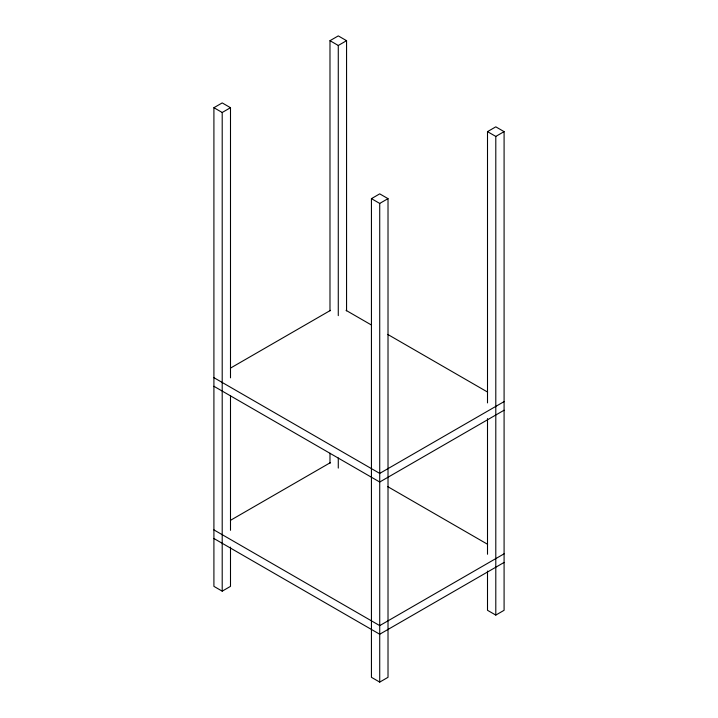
<?xml version="1.0" encoding="UTF-8"?>
<svg xmlns="http://www.w3.org/2000/svg" width="718" height="718" viewBox="0 0 718 718"><rect width="100%" height="100%" fill="white"/><g stroke="black" fill="none" stroke-linecap="round" stroke-linejoin="round"><path stroke-width="1.08" d="M230.496 547.134L230.496 586.364L222.203 591.156L213.91 586.364L213.91 107.7L222.203 102.916L230.496 107.7L230.496 377.865M329.984 310.849L329.984 40.684L338.277 35.9L346.561 40.684L346.561 310.849M213.91 107.7L222.203 112.484L230.496 107.7M329.984 40.684L338.277 45.476L346.561 40.684M371.439 198.644L379.723 193.86L388.016 198.644L388.016 677.316L379.723 682.1L371.439 677.316L371.439 198.644L379.723 203.427L388.016 198.644M487.504 402.915L487.504 131.636L495.797 126.844L504.09 131.636L504.09 610.3L495.797 615.084L487.504 610.3L487.504 571.061M487.504 131.636L495.797 136.42L504.09 131.636M230.433 368.137L330.504 310.356M230.433 520.353L330.504 462.571M504.09 401.604L379.723 473.404L213.91 377.668M504.09 410.22L379.723 482.02L213.91 386.284M504.09 553.82L379.723 625.62L213.91 529.884M504.09 562.436L379.723 634.236L213.91 538.5M346.031 310.347L371.242 324.904M387.729 334.417L487.603 392.082M387.729 486.633L487.603 544.298M495.797 136.42L495.797 615.084M487.504 418.612L487.504 554.251M379.723 203.427L379.723 682.1M338.277 45.476L338.277 315.633M338.277 458.003L338.277 468.091M329.984 453.22L329.984 463.307M230.496 395.797L230.496 530.315M222.203 112.484L222.203 591.156"/></g></svg>
